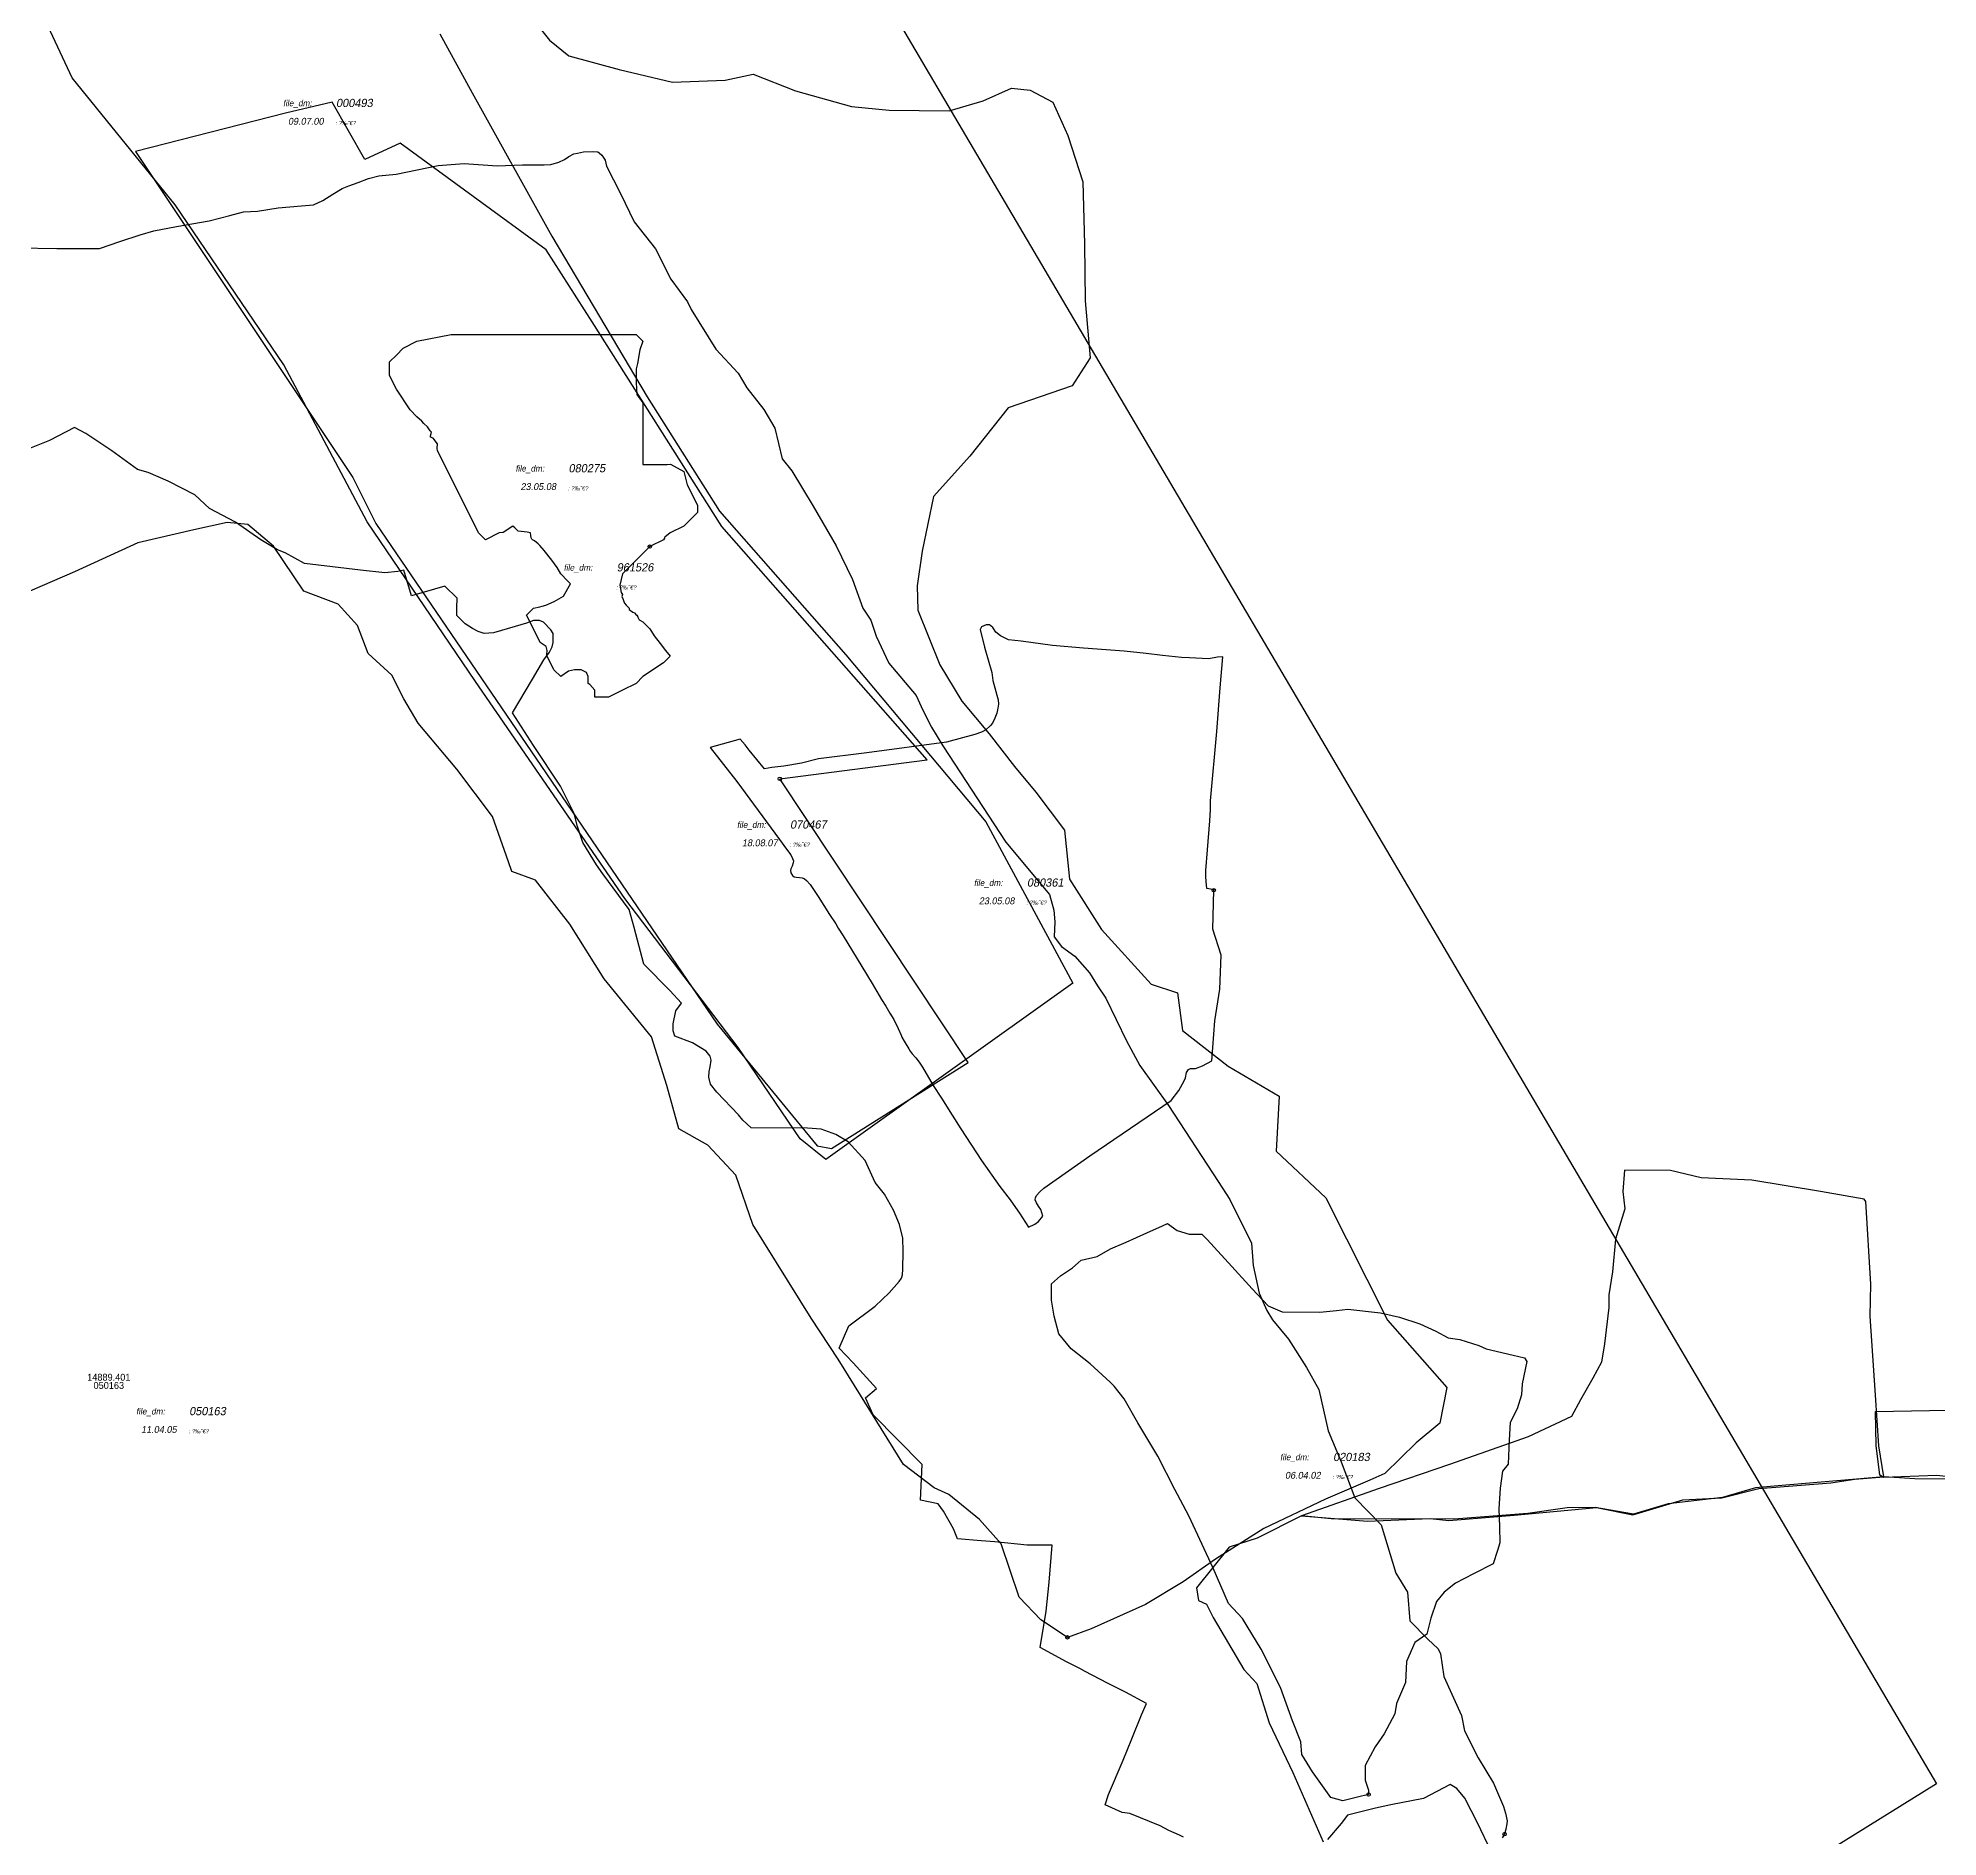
# Model space of a CAD drawing. Header units: metres. Extents: x 116000 to 284092, y 365136 to 804542.
# Drawn here: x 184556 to 187332, y 651144 to 653773 of the extents above; entities that cross this region are included whole.
import ezdxf
from ezdxf.enums import TextEntityAlignment as Align

# ---------------------------------------------------------------- set-up
doc = ezdxf.new("R2010")
doc.units = ezdxf.units.M
doc.header["$LTSCALE"] = 0.075
for name, color, linetype in [('000493', 21, 'Continuous'), ('020183', 246, 'Continuous'), ('050163', 1, 'Continuous'), ('060289', 6, 'Continuous'), ('070467', 46, 'Continuous'), ('080275', 30, 'Continuous'), ('080361', 30, 'Continuous'), ('10', 7, 'Continuous'), ('4', 7, 'Continuous'), ('7', 7, 'Continuous'), ('961024', 4, 'Continuous'), ('961526', 4, 'Continuous'), ('971130', 5, 'Continuous')]:
    doc.layers.add(name, color=color, linetype=linetype)
doc.styles.add('HEBTXT', font='HEBTXT.shx')

# ---------------------------------------------------------------- blocks, each defined once
blk = doc.blocks.new('DM_AREA')
at = {"layer": '10'}
blk.add_circle((2.91038304567337e-11, 0), 2.5, dxfattribs=at)
at = {"layer": '4', "style": 'HEBTXT', "oblique": 10}
blk.add_attdef('DATE', text='', height=10, dxfattribs=at).set_placement((9.886136548244394, 86.75039699487388), align=Align.RIGHT)
at = {"layer": '4', "style": 'HEBTXT', "oblique": 10, "flags": 8}
blk.add_attdef('DATAtxt', text='', height=5.999999999999999, dxfattribs=at).set_placement((41.77310954689165, 89.22611416049767), align=Align.MIDDLE)
at = {"layer": '7', "style": 'HEBTXT', "oblique": 10, "flags": 8}
blk.add_attdef('file_txt', text='', height=8.999999999999998, dxfattribs=at).set_placement((-28.40857158391736, 117.1230168724433), align=Align.MIDDLE)
at = {"layer": '7', "style": 'HEBTXT', "oblique": 10}
blk.add_attdef('FILE_DM', (28.05914105914417, 112.5566171252867), '', height=12, dxfattribs=at)
blk = doc.blocks.new('ACMAP_ANN_TEMPLATE_A')
at = {"color": 0}
blk.add_attdef('Area', text='', height=10, dxfattribs=at).set_placement((0, 0), align=Align.MIDDLE)
blk.add_attdef('Layer', text='', height=10, dxfattribs=at).set_placement((0, -17), align=Align.CENTER)

msp = doc.modelspace()

# ---------------------------------------------------------------- linework, layer by layer
at = {"layer": '000493', "color": 21, "linetype": 'Continuous', "flags": 128}
msp.add_lwpolyline([(185260.027849276, 653824.014304751), (185303.68247894, 653770.0017973988), (185331.7461777172, 653747.1503378429), (185405.5433008067, 653727.4150023209), (185483.498013193, 653708.7183631408), (185560.4132992791, 653711.8344696708), (185600.9497659465, 653720.1440929188), (185662.7470960426, 653696.0118061753), (185744.8593687497, 653673.1603466194), (185799.9473689797, 653667.9668474053), (185887.2566283078, 653666.9281335594), (185937.1476419169, 653681.4699698674), (185978.7234769326, 653700.1666090474), (186005.7477783855, 653697.0505025174), (186039.0084637836, 653679.3925596795), (186060.8357786156, 653630.5735690453), (186082.6630934476, 653563.0579217273), (186085.0451506868, 653472.1978012342), (186086.084548011, 653389.1016387701), (186093.3603292803, 653306.0054763058), (186067.292727709, 653265.15746181), (185973.7470844358, 653232.957700168), (185917.6196868815, 653162.3259638238), (185864.6104812998, 653103.1199397538), (185847.9801530887, 653023.1398838196), (185840.7128617811, 652972.6382824783), (185841.7522301293, 652937.3223968024), (185873.9735182032, 652857.3423408682), (185906.1948062771, 652804.3685298582), (185945.6918466444, 652756.588235566), (185983.1101213392, 652708.8079412739), (186014.291983113, 652671.4146629139), (186056.0173341776, 652615.8160261111), (186063.2930864709, 652544.1455934249), (186110.0659081075, 652470.3977330469), (186182.8236338728, 652390.4176771127), (186221.2813058919, 652377.9532509927), (186228.5570581853, 652322.9020472985), (186295.1118093086, 652270.8914735056), (186369.4286165723, 652226.7326045737), (186365.4115028192, 652146.4437281012), (186437.7197532063, 652078.1982049794), (186528.1050734342, 651899.55547452), (186614.473250933, 651801.201620533), (186604.4304375744, 651749.0138552019), (186569.7294432138, 651720.1993218818), (186524.1883614466, 651675.5161074278), (186501.8318293435, 651665.5865022709), (186437.2462857179, 651638.2800837136), (186346.9921397446, 651595.2518063697), (186276.6104731909, 651550.5686094195), (186229.1953700153, 651517.226721148), (186174.5460660994, 651484.128048961), (186095.0561773971, 651448.5469623569), (186060.2793529008, 651436.1349602868), (186021.3624116228, 651461.7864417341), (185989.8976573711, 651494.885113921), (185963.4010374623, 651572.6670005621), (185931.64901536, 651608.3738523743), (185886.9359511539, 651644.7823987815), (185865.407436612, 651654.7120039384), (185820.694372406, 651688.6381359285), (185725.0876388073, 651842.826508687), (185685.7846795439, 651902.5271217232), (185600.8902782627, 652039.2101152559), (185575.7363762209, 652111.4792848538), (185534.8612962689, 652155.4692065639), (185492.4140956283, 652179.0352435531), (185474.8272413915, 652242.7484231244), (185452.8175807269, 652313.446534092), (185383.6443863318, 652398.2842427477), (185333.3365822482, 652478.4087580087), (185283.0288071405, 652542.8225819436), (185248.442180967, 652555.3911385052), (185243.7258189012, 652569.5307536972), (185220.1440665239, 652635.5156537662), (185168.2641417517, 652704.6426710958), (185111.6678838895, 652772.198647299), (185090.7218154912, 652807.6803470064), (185073.4285168924, 652842.2438644231), (185038.8418907189, 652873.6652470755), (185023.1207128087, 652914.5130340211), (184994.8225693897, 652945.9344166734), (184944.514794282, 652964.7872427639), (184900.4954729528, 653030.7721253291), (184862.764634378, 653062.1935079814), (184832.8943702703, 653065.3356427458), (184784.1587158513, 653054.3381623183), (184702.4085269713, 653035.4853362277), (184609.653551223, 652993.066473148), (184496.4610065228, 652944.3633405392)], dxfattribs=at)
at = {"layer": '020183', "color": 246, "linetype": 'Continuous', "flags": 128}
msp.add_lwpolyline([(186122.6118189773, 651809.2359738544), (186093.4103311685, 651835.7506443203), (186065.7634947177, 651857.574984109), (186047.7670212219, 651879.5080510712), (186040.7440038196, 651905.3890690675), (186036.7935596259, 651929.0767786693), (186036.7935596259, 651952.7644882709), (186049.9617124406, 651964.6083447702), (186067.5192531952, 651976.0135389111), (186075.8590798262, 651983.470782018), (186080.3313196294, 651987.1446544273), (186103.5950575526, 651992.4085925365), (186123.3472895258, 652003.8137866774), (186146.1720892052, 652013.464334782), (186176.4588445307, 652027.0628339207), (186199.2836442102, 652037.590706742), (186206.3066616125, 652041.0999954178), (186220.3526909146, 652030.5721259936), (186237.9102316692, 652025.3081912814), (186256.784587155, 652025.3081912814), (186264.2465428011, 652017.4122858162), (186300.6784335389, 651977.9327686811), (186330.0873123769, 651945.4718322945), (186353.5875333, 651920.71611184), (186373.778703517, 651911.9428850551), (186429.0849497406, 651911.5042226968), (186453.2265696537, 651913.6975310915), (186469.9062284183, 651915.8908360893), (186517.7505244983, 651910.1882390188), (186545.4036448589, 651904.0469829869), (186575.2514619406, 651894.3964314853), (186598.3275244635, 651883.3755208295), (186616.3240034618, 651873.7249727249), (186633.4426004701, 651871.5316643302), (186661.5346645769, 651862.7584375453), (186672.0691879292, 651857.9331651914), (186711.5736518757, 651848.2826170869), (186727.8143723965, 651844.7733250142), (186731.3258838489, 651839.0707279437), (186724.7418046904, 651806.6097915571), (186723.8639282029, 651790.3793216653), (186717.2798490443, 651770.2009041364), (186707.1560468703, 651750.2581283913), (186705.4002938953, 651724.377110395), (186704.0834791641, 651689.2842066524), (186695.7436470306, 651679.1949961894), (186692.2321355781, 651654.1913029097), (186690.4539872333, 651624.1498934763), (186691.3318637208, 651597.8302165186), (186691.7708019646, 651574.1425035199), (186688.6982342584, 651563.1759717372), (186682.1141606024, 651543.4362131697), (186653.5831582518, 651528.9603893143), (186627.2468471199, 651515.3618901756), (186610.5671883554, 651502.2020499983), (186599.5122010101, 651488.3316530966), (186591.1723743791, 651464.2052811367), (186585.466171708, 651440.9562304964), (186567.9086309534, 651428.6737150357), (186555.6183546263, 651401.038051003), (186554.301539895, 651370.3317606528), (186541.0724683729, 651339.4304258397), (186538.4388389105, 651324.5159430229), (186523.0759948771, 651295.1256363508), (186509.9078365599, 651276.263199103), (186495.4228690141, 651249.0661974286), (186495.4228690141, 651227.5717928247), (186500.2511951977, 651212.657310008), (186500.2511951977, 651206.5160505791), (186484.0104691743, 651202.568099545), (186462.5024842261, 651197.3041614358), (186444.8719411689, 651201.987324483), (186418.0966972959, 651239.7121989786), (186402.73384776, 651265.1545546167), (186401.4170330288, 651283.5783295062), (186389.1213807123, 651314.0939235293), (186371.5638454603, 651362.7853298075), (186343.4717813535, 651418.9339791927), (186316.2575937342, 651463.67743104), (186295.5280597359, 651485.3958699433), (186273.1421983003, 651537.157905936), (186237.5881785474, 651613.9236352085), (186217.3481897257, 651652.3025066934), (186192.328693325, 651700.9939095747), (186162.9198199895, 651749.6853158531), (186143.0201637537, 651784.6266768725), (186128.40555618, 651803.3096584036), (186122.6118189773, 651809.2359738544)], close=True, dxfattribs=at)
at = {"layer": '050163', "color": 1, "flags": 128}
msp.add_lwpolyline([(181981.0892858351, 652369.9344355207), (185428.4890993782, 654451.5492881711), (187329.8784344421, 651221.8591365537), (184045.9102636715, 649180.9174676314)], close=True, dxfattribs=at)
at = {"layer": '060289', "color": 6, "flags": 128}
msp.add_lwpolyline([(186679.2661412497, 651122.9989349165), (186659.4656157116, 651165.2675161448), (186640.7166400853, 651201.315453915), (186629.1569338179, 651215.476100095), (186619.3558813066, 651220.9486630938), (186580.4880071029, 651200.6632975152), (186532.8062877909, 651191.2755989422), (186510.2572875682, 651186.5817496557), (186469.2371336286, 651176.1779267685), (186460.0296210558, 651164.2179947621), (186440.0158650244, 651140.8439901082)], dxfattribs=at)
at = {"layer": '070467', "color": 46, "flags": 128}
for points in [[(184527.9977370205, 653466.3638885095), (184583.696415001, 653465.7998240992), (184646.2987389357, 653465.767724893), (184675.9744792819, 653475.7987137064), (184705.7447322441, 653485.8083292097), (184725.6264989593, 653491.3380780118), (184758.7736852508, 653497.5697189886), (184806.3306752725, 653506.0661460022), (184836.4709194837, 653514.0550026849), (184856.3264815381, 653519.35916758), (184877.0093586782, 653520.4279900435), (184906.9971616104, 653525.1733880745), (184941.4003155552, 653528.0833105993), (184958.6678681949, 653529.2408048306), (184972.361378636, 653535.8177804201), (184986.9635778156, 653544.819370978), (185000.6337409541, 653553.2001545194), (185010.5756622409, 653557.2353543462), (185024.2458253795, 653561.8913481093), (185039.1587195207, 653568.0993397934), (185054.4230931374, 653571.89108794), (185079.7580668455, 653574.3672395311), (185140.8323635552, 653586.677533582), (185178.9119361549, 653589.7734326805), (185227.008942447, 653586.3163978932), (185264.3792796765, 653588.0449152868), (185295.5674416763, 653587.6556306612), (185305.4963949531, 653588.2279226185), (185317.3347472926, 653591.85247759), (185325.7361617816, 653595.4770194811), (185331.6553379514, 653600.2461583674), (185339.2233074667, 653603.7781567039), (185344.283395705, 653604.9818376901), (185353.4397632948, 653606.6669806064), (185365.9694986215, 653607.3891865821), (185374.254835988, 653606.8542521358), (185376.3549942353, 653605.3555305254), (185380.2552881232, 653601.9084368126), (185384.7556028027, 653594.5646512163), (185387.0057845644, 653585.7221309292), (185407.2204457161, 653546.0962365844), (185427.5262492665, 653504.6273978474), (185458.4743443372, 653465.309846854), (185481.0167755144, 653421.0298815591), (185505.2489066604, 653387.5610570527), (185510.3287766091, 653376.3956346847), (185546.7786049177, 653318.754970024), (185579.0275550288, 653283.4671643468), (185591.7640214395, 653261.9479560151), (185616.7775545656, 653230.1418285256), (185632.6952619044, 653202.8794260599), (185643.3070505157, 653158.1993979219), (185657.7087950306, 653140.7817460886), (185688.8391748987, 653089.3326180178), (185722.3223083598, 653031.0286874884), (185746.2878260098, 652981.9568496398), (185761.1174171708, 652940.1017478403), (185772.9211881501, 652922.4331623605), (185780.8078385768, 652899.123265679), (185799.5386272347, 652859.7262776528), (185839.1215609763, 652812.3747165703), (185848.807541122, 652791.0087577489), (185861.4435115597, 652766.1673077507), (185878.2048966335, 652738.9076260002), (185970.3648323552, 652597.9457676788), (186034.0826493779, 652521.4135168587), (186040.6409701665, 652498.899154657), (186041.6164527047, 652481.6139807206), (186040.7875013541, 652459.9815487836), (186051.4611261266, 652445.7631439818), (186071.2893112709, 652431.4901679135), (186092.4185956742, 652407.285901544), (186104.2551896395, 652388.0144093778), (186116.4587709644, 652370.0100641097), (186146.7830339253, 652308.0155881873), (186165.8993949817, 652271.5543040776), (186207.8271452103, 652213.4374619527), (186280.6128249854, 652102.4681521392), (186297.7361665145, 652076.0778827477), (186329.1099102634, 652012.1343153031), (186331.6198185552, 651979.535635656), (186340.2973222237, 651938.9696950023), (186351.357349738, 651913.8950221663), (186359.8650726037, 651899.8702067082), (186383.0434979791, 651871.6670908354), (186409.6453314922, 651830.2585264021), (186427.3423914648, 651798.1174239459), (186441.404940702, 651738.1353615737), (186459.9865117671, 651692.7664300592), (186479.9290645033, 651639.8334135074), (186518.3971645472, 651600.3243660281), (186539.982380741, 651529.7073291702), (186557.1246980589, 651502.0169765316), (186560.3375408798, 651460.4456662459), (186586.6175674829, 651433.4223335395), (186602.0179220418, 651419.1843605175), (186605.2957514444, 651412.0080951054), (186609.981672295, 651378.8296676951), (186635.798123064, 651321.8344403709), (186640.5290534111, 651299.5472055587), (186660.3241225069, 651259.9934755659), (186682.8696796828, 651223.0263869741), (186697.2747211494, 651189.1028891171), (186700.1128104578, 651179.3081185443), (186702.7868336798, 651168.0875362938), (186701.9927567519, 651163.4411696764), (186700.7291694769, 651155.6141693816), (186698.9601472919, 651148.5446266354), (186695.1694098886, 651143.2424630356)], [(186229.7180010397, 651144.1610837129), (186224.0681003491, 651147.2147855667), (186208.27455377, 651154.0555920389), (186195.6512094362, 651160.4782324481), (186151.2398776859, 651178.9157992748), (186140.2572186386, 651180.150493797), (186115.3446943445, 651191.3590551958), (186120.1204388131, 651206.6744706393), (186141.5891382908, 651256.8440123887), (186154.4356496234, 651287.9272929651), (186168.3552576871, 651322.9729419178), (186175.779724326, 651339.5216522849), (186145.032279295, 651355.7838504232), (186118.8454709492, 651369.1401940288), (186086.2362250695, 651386.3242567742), (186078.2478331548, 651390.6014040397), (186059.1391894077, 651400.2985820385), (186020.6458371558, 651421.5163534493), (186029.0020467733, 651474.5796634777), (186033.6846706722, 651516.9964490618), (186037.9024732219, 651571.0380000534), (186001.2420307529, 651570.7541169771), (185954.0186434018, 651575.4635570955), (185934.2455295623, 651577.3322567187), (185899.7365312562, 651580.2629116159), (185893.8730857815, 651594.635076062), (185879.3745329953, 651620.3865791011), (185871.2747041124, 651631.0373415825), (185845.7512180313, 651636.7274294505), (185847.8295919754, 651688.7517009976), (185776.2476903289, 651761.3377246069), (185765.1888839078, 651785.9239505999), (185781.2751509561, 651799.8438877228), (185747.1795903961, 651837.4319795365), (185726.7573433952, 651858.8594945372), (185740.8257783019, 651891.1350631051), (185779.617272677, 651920.0374550807), (185799.8510805705, 651939.7343336692), (185814.4882274384, 651955.9909203326), (185817.7490348014, 651961.0812736456), (185819.3794629048, 651965.9680049779), (185819.9908642853, 651974.3161791791), (185820.1946647455, 651999.971528484), (185819.9488831001, 652019.535039711), (185814.7484668277, 652039.4516422048), (185806.3700333133, 652060.2341907618), (185792.8200257487, 652083.5094768079), (185779.3240149267, 652100.6232849339), (185764.6287684429, 652133.0122602324), (185739.8287801009, 652159.9889745319), (185721.988730111, 652170.9508664816), (185700.5981806001, 652178.9293111969), (185680.3484740727, 652180.0690946192), (185598.3408784232, 652180.4591640666), (185586.0640315046, 652191.700753377), (185579.6719015047, 652199.6795381818), (185547.9697569423, 652232.6089285978), (185538.6667848993, 652244.6090611268), (185536.3142999468, 652254.7000103153), (185536.9330767305, 652262.8914294695), (185538.1706547197, 652269.6918437867), (185539.8723214022, 652279.7379273367), (185538.1990817701, 652285.5314939411), (185532.537727225, 652292.9429965666), (185512.4301803715, 652304.6453677564), (185486.7720809726, 652314.51769179), (185484.4123183045, 652322.2042220873), (185484.4123183045, 652332.7416694008), (185487.9280410903, 652351.8651834422), (185496.5220219818, 652362.7928964086), (185479.2958399808, 652381.4427836561), (185441.5551695962, 652419.840589061), (185427.3265028359, 652473.4123458045), (185419.9691230591, 652499.7825630024), (185381.5013160776, 652551.6182288232), (185372.1946074893, 652565.0931197412), (185352.3357240612, 652597.77336852), (185344.3302368414, 652621.0206364326), (185339.7969038009, 652639.8083122036), (185319.6286197701, 652679.8388344378), (185280.1990553382, 652739.6023893784), (185249.3815195558, 652787.026808072), (185278.9465800116, 652836.2242043065), (185295.3788804596, 652864.4576142957), (185303.5880216085, 652875.9694569461), (185307.3398061377, 652883.3790498389), (185309.1159106635, 652889.9554629729), (185308.716442224, 652903.1422196974), (185305.611128873, 652908.575448515), (185294.9730867572, 652919.6076997269), (185288.81137705, 652922.1831966604), (185279.9836544924, 652922.0070303576), (185270.1804249746, 652918.0842693145), (185253.1908908417, 652913.1552622552), (185221.9252138437, 652904.1938153253), (185208.3009882325, 652902.7926078067), (185199.5125116113, 652905.9428819662), (185191.2757004898, 652910.1993884218), (185180.4826283775, 652917.2935614879), (185168.269424838, 652929.2117847961), (185168.1461676873, 652940.3726551984), (185168.9305491349, 652954.6742118555), (185150.5059618155, 652972.1813464388), (185102.2126525758, 652957.9036221995), (185090.6050868568, 652995.4597586911), (185081.8906329072, 652993.4040622262), (185062.8652921403, 652991.5682727915), (185027.5697632625, 652995.8199787546), (184945.6583164941, 653005.1030456024), (184917.3661480437, 653020.9013487354), (184906.1773440373, 653025.5185592279), (184881.8363157969, 653039.6847733891), (184845.0026001985, 653065.7513300049), (184806.8451218506, 653085.7943541883), (184785.2318693563, 653105.6879483269), (184746.4969360196, 653125.4628643495), (184717.4578004183, 653138.3368565604), (184701.8802652317, 653142.8984885988), (184664.3291085165, 653169.8331756982), (184640.9620975025, 653185.3493223627), (184626.1245692355, 653195.294163918), (184609.8786564582, 653204.2377692354), (184573.0988643368, 653185.1865372692), (184539.2172393108, 653171.6160681528)]]:
    msp.add_lwpolyline(points, dxfattribs=at)
at = {"layer": '080275', "color": 30, "elevation": 54}
msp.add_lwpolyline([(185323.9403277881, 652957.530024934), (185334.101265249, 652975.6584778329), (185330, 652980), (185320, 652990), (185315.03, 652999.66), (185306.96, 653010.13), (185295.56, 653024.38), (185289.59, 653031.55), (185287.1277079319, 653034.0571527344), (185281.72, 653038.65), (185279.7, 653039.28), (185278.6, 653039.9), (185277.57, 653040.93), (185276.57, 653042.59), (185276.52, 653046.01), (185275.69, 653050.02), (185270.9636451926, 653050.895429163), (185257.9003399638, 653052.463570587), (185253.0944548594, 653057.2943635256), (185250, 653060), (185235.7256417899, 653050.4619013111), (185230, 653050), (185210, 653040), (185200, 653050), (185190, 653070), (185180, 653090), (185170, 653110), (185160, 653130), (185150, 653150), (185140, 653170), (185139.7176852129, 653173.9814583187), (185140, 653180), (185133.6483502601, 653188.3029887485), (185129.8562009222, 653189.757125757), (185129.977208158, 653191.7812532942), (185131.025454435, 653197.0631291632), (185129.8044322242, 653198.5783345978), (185129.4570528974, 653199.3664937913), (185125.1890860744, 653205.1667376165), (185119.7861198882, 653209.7356772744), (185117.0056341109, 653213.2520134209), (185109.8503692182, 653219.701918484), (185100, 653230), (185080, 653260), (185070, 653280), (185070, 653290), (185070, 653300), (185080, 653310), (185090, 653320), (185110, 653330), (185160, 653340), (185170, 653340), (185180, 653340), (185190, 653340), (185200, 653340), (185210, 653340), (185220, 653340), (185230, 653340), (185240, 653340), (185250, 653340), (185260, 653340), (185270, 653340), (185280, 653340), (185290, 653340), (185300, 653340), (185310, 653340), (185320, 653340), (185330, 653340), (185340, 653340), (185350, 653340), (185360, 653340), (185370, 653340), (185380, 653340), (185390, 653340), (185400, 653340), (185410, 653340), (185420, 653340), (185430, 653340), (185440, 653330), (185435.3373142857, 653317.7392571429), (185432.0653781513, 653297.8142857143), (185430, 653290), (185430, 653270), (185431.1342271885, 653252.0839475282), (185440, 653240), (185440, 653220), (185440, 653200), (185440, 653180), (185440, 653170), (185440, 653150), (185460, 653150), (185468.8308898669, 653149.9638489727), (185470, 653150), (185475.4066620274, 653150.046109654), (185480.4256643074, 653150.2402499575), (185500, 653140), (185504.6071094876, 653120.3149576064), (185510, 653110), (185520, 653090), (185520, 653080), (185510, 653070), (185500, 653060), (185480, 653050), (185472.2738647172, 653043.9290373276), (185471.3805128541, 653042.5955724774), (185471.3878316927, 653042.3980505454), (185470, 653040), (185450, 653030), (185440, 653020), (185430, 653010), (185420, 653000), (185410, 652990), (185406.57, 652973.56), (185407.56, 652968.14), (185408.09, 652963.18), (185410, 652960), (185409.44, 652957.17), (185410.98, 652952.75), (185412.82, 652948.17), (185413.3103334316, 652947.4830552227), (185415.37, 652944.57), (185420, 652940), (185420.2, 652937.99), (185425.34, 652934.05), (185427.81, 652933.13), (185429.91, 652930.68), (185431.1421060827, 652930.0616742726), (185431.9637530102, 652928.3207860087), (185432.3624601313, 652927.4760137293), (185432.5126612589, 652927.1577707328), (185432.7099814386, 652926.7396928777), (185434.6197151546, 652923.0632749759), (185435.4976281973, 652922.5283081199), (185436.2976702066, 652922.0407929133), (185436.4589853329, 652921.9424936038), (185436.4989418964, 652921.8976406179), (185440, 652920), (185450, 652910), (185456.4898049278, 652899.7408769729), (185465.2618924505, 652888.544251342), (185473.28, 652878.31), (185480, 652870), (185470, 652860), (185440, 652840), (185430, 652830), (185410, 652820), (185390, 652810), (185380, 652810), (185370, 652810), (185370, 652820), (185362.6843068315, 652828.2649850381), (185360, 652830), (185360, 652840), (185357.7498277533, 652846.0816100802), (185350, 652850), (185340, 652850), (185331.1930326802, 652847.9188922748), (185320, 652840), (185310, 652850), (185300, 652870), (185299.9266697596, 652872.388561646), (185300.0444468075, 652878.0083769304), (185299.63433589, 652880.0591079587), (185298.9373529893, 652884.2690519999), (185290, 652890), (185280, 652910), (185270, 652930), (185280, 652940), (185289.6614961994, 652941.876438735), (185293.0820984363, 652942.9601471892), (185298.2130017916, 652944.4606667687), (185310.3896103896, 652949.6103896104)], close=True, dxfattribs=at)
at = {"layer": '080361', "color": 30, "flags": 128}
msp.add_lwpolyline([(185581.9413198567, 652748.7324687468), (185538.0848330676, 652736.3853204985), (185577.2539639986, 652686.879803458), (185639.6762765024, 652601.9473593291), (185650.0211639263, 652587.8035884557), (185655.94946791, 652579.64502719), (185658.76764875, 652574.10061483), (185659.8786465, 652570.62840162), (185659.62506711, 652568.12021424), (185658.26174387, 652562.9924226999), (185656.3828883575, 652559.3283483268), (185655.7851262272, 652556.7401200109), (185656.3828883575, 652553.1564130372), (185658.5746961276, 652549.4731614366), (185661.1650138836, 652547.4822138377), (185663.7553259428, 652546.7853820161), (185668.6370803895, 652546.4867416576), (185672.6563203423, 652545.9044144965), (185675.8813943511, 652544.8073993477), (185679.22279359, 652541.98672838), (185684.31495041, 652536.09459381), (185695.881867408, 652518.4988507759), (185712.8128252035, 652492.3147176034), (185721.6899619827, 652478.7445323601), (185725.5477072663, 652472.6193556773), (185732.7875778317, 652461.0554440515), (185759.6767051555, 652416.5494899097), (185774.85845733, 652391.3792253215), (185788.7568768968, 652368.1786553032), (185794.766416597, 652358.2624396378), (185800.7544343085, 652348.2904452977), (185806.4721055344, 652338.905519727), (185812.7545324314, 652325.6820257318), (185817.2411322262, 652315.9824406803), (185818.55609642, 652313.18984547), (185821.9129475905, 652307.2265846834), (185828.5821322597, 652295.9281642617), (185830.7103424959, 652292.7509238942), (185833.4394651166, 652288.8231523423), (185838.9842084728, 652282.7878589354), (185843.5058427384, 652276.4313766198), (185848.4720835, 652269.37329207), (185864.0234359793, 652242.6706552542), (185876.09248008, 652223.95590214), (185891.6879131726, 652198.9633252906), (185904.6182704932, 652178.9979993727), (185934.9453332958, 652133.0699416538), (185961.4262264319, 652095.0237455562), (185976.6870881508, 652075.3165458032), (185984.5213598159, 652064.0998630667), (185990.2073291182, 652055.7809993994), (186003.1689895961, 652035.6500864114), (186012.8430665936, 652039.7790232903), (186018.0306235497, 652043.6272919314), (186024.5543724397, 652051.4023669611), (186021.1954553586, 652061.3574709408), (186017.91450517, 652066.14162204), (186014.95100277, 652071.24366351), (186013.20031796, 652075.44153248), (186013.48542968, 652078.43925827), (186015.1708422909, 652081.9756910714), (186019.9683317142, 652086.9580688785), (186025.6919274685, 652092.3533423167), (186092.9995412386, 652139.6624956144), (186211.7960265, 652220.85217454), (186222.91472493, 652235.34255546), (186230.8589332074, 652249.5782102767), (186232.6078141186, 652253.6556501791), (186234.24010145, 652261.3445374076), (186236.9217253034, 652266.0044664114), (186239.9531185031, 652267.4024473797), (186247.2984228876, 652267.5189439044), (186257.7625870192, 652271.4139679136), (186271.0300386131, 652278.6863385286), (186275.5636529588, 652336.9967535293), (186283.1472259255, 652383.0657575008), (186285.0408191399, 652433.2055035292), (186272.7324803362, 652471.046819392), (186273.9782947285, 652527.9028950038), (186272.3947879133, 652528.8389610493), (186263.7526042589, 652530.2720409316), (186262.9707203181, 652540.6905011015), (186262.4735270576, 652547.8112276958), (186262.3077940719, 652556.9191319216), (186264.8214290615, 652587.0483836777), (186268.1836274198, 652629.1689039487), (186269.5041364434, 652646.0284310278), (186269.5041364434, 652658.4898215937), (186278.7537551601, 652759.7870396496), (186283.6284343526, 652823.7390099489), (186287.5303059795, 652869.1438648654), (186279.3958715003, 652868.5186429903), (186274.853655195, 652867.2607499918), (186266.3958781842, 652866.0765397738), (186238.7152509542, 652867.2444296606), (186226.8882800842, 652868.1259574932), (186199.33316171, 652870.7943461969), (186175.4196914455, 652873.7053180474), (186143.0788358616, 652877.2879400218), (186083.5788710547, 652881.7101084572), (186038.296287613, 652885.5446316163), (185992.8122531153, 652891.8276870168), (185974.3671168804, 652893.9220366577), (185962.6375589295, 652899.6669745655), (185955.5252366249, 652904.9311250423), (185951.2763300494, 652911.987480416), (185946.6415999543, 652915.6261239754), (185941.3447639323, 652915.6261239754), (185934.7237160565, 652912.6490513834), (185932.7373982758, 652909.010407824), (185939.2144915044, 652883.0580855376), (185950.0422564774, 652846.0441835778), (185951.3317528734, 652834.3048907398), (185957.2192472884, 652812.8150535155), (185958.8600169493, 652806.2572601268), (185959.3383086855, 652799.8929593393), (185958.7144672369, 652793.8367562168), (185957.2165869472, 652786.7294998065), (185954.0935287603, 652779.3870511993), (185950.6720395445, 652771.9916060496), (185948.0827699744, 652768.4342273099), (185940.3454725854, 652761.9043103033), (185934.6832013968, 652759.0066693681), (185925.1096932691, 652755.3275180928), (185883.3746832618, 652744.1903836102), (185767.0803319649, 652728.744011294), (185696.7070516762, 652719.8828196895), (185671.7034283068, 652713.3595778568), (185646.1176288741, 652709.1426394469), (185628.1811988535, 652707.297726261), (185617.5660788773, 652705.1772945351), (185595.4375038208, 652732.650497429), (185589.3052295391, 652740.2367210627)], close=True, dxfattribs=at)
at = {"layer": '961024', "color": 4, "flags": 128}
msp.add_lwpolyline([(186873.869222136, 652119.028796598), (186871.8643740818, 652087.6404871454), (186874.5375071656, 652062.2627057827), (186861.1718394019, 652018.1855044771), (186856.493855919, 651970.1012867882), (186851.1475874067, 651936.7094703156), (186851.1475874067, 651918.0100503728), (186845.1101439864, 651864.8888491839), (186840.4321605036, 651838.1753941312), (186827.7347754246, 651814.8011221318), (186809.691124178, 651783.4128126791), (186796.644796245, 651758.6534483638), (186733.1578778845, 651729.2686482745), (186618.2131365234, 651688.530630022), (186515.8580205465, 651653.6911758581), (186402.2498468996, 651613.6209956224), (186498.6232585542, 651605.7906352191), (186590.0374735869, 651609.6139768958), (186617.437091799, 651606.9426318592), (186712.7442472723, 651614.57836024), (186833.0352524562, 651625.931578403), (186886.4979235111, 651615.2461959133), (186959.5105461253, 651636.8439444616), (187016.3146329487, 651640.1831275148), (187070.4455866883, 651653.5398550411), (187175.333706174, 651662.1460630725), (187210.6925150497, 651667.2017656009), (187252.8545773277, 651670.8279361989), (187245.4643824254, 651715.849377716), (187240.7863989426, 651789.9792147841), (187232.8680485858, 651905.7025278448), (187234.2046163001, 651951.997104706), (187226.4883707669, 652072.9480812427), (187224.4835203679, 652076.2872642959), (187160.3283169778, 652087.640482459), (187060.0858110947, 652104.3363906953), (186985.9063557095, 652107.6755737485), (186941.2257140643, 652118.3609538949)], close=True, dxfattribs=at)
for points in [[(187367.4966371813, 651668.55349839), (187330.0077624828, 651672.4290553974), (187252.4445830719, 651669.8453426445), (187246.9224099506, 651673.2075803613), (187241.6274464679, 651716.2948835059), (187240.8710231132, 651766.1854552497), (187319.5390883895, 651767.6972900224), (187436.7847568842, 651768.4532074088)], [(187372.1988275906, 651667.058598457), (187298.1406370676, 651667.8295206701), (187252.8545773277, 651670.8279361989), (187092.6891967817, 651657.0645898707), (187065.6888118805, 651654.7518198742), (187017.1243211009, 651640.2787263594), (186938.0325871366, 651631.0881629501), (186887.4811358641, 651616.2756842813), (186831.3093949951, 651625.6313737623), (186790.2604172448, 651625.5489317721), (186732.6487918733, 651616.9953467513), (186625.3443373003, 651609.0308262422), (186445.3754823328, 651609.2236822287), (186402.2498468996, 651613.6209956224), (186337.3103671535, 651581.0007393536), (186296.4240740489, 651567.8950382299), (186248.5948234831, 651508.5339304602), (186251.6805831013, 651490.0317671302), (186263.2521732708, 651484.6353049241), (186273.2808869908, 651465.3622160237), (186318.0243779384, 651389.0407927076), (186337.102955487, 651368.8458920582), (186354.846064893, 651311.0266320719), (186389.5608421206, 651238.5598265359), (186434.080294738, 651137.335690631)]]:
    msp.add_lwpolyline(points, dxfattribs=at)
at = {"layer": '961526', "color": 4, "flags": 128}
msp.add_lwpolyline([(185915.2948173359, 652276.1156736616), (185640.0678550708, 652690.6730364559), (185855.4628796061, 652718.5759483556), (185555.5958084367, 653059.6178209785), (185366.0357411345, 653358.5014490378), (185298.6365862498, 653463.74215086), (185085.6251292798, 653619.4409898558), (185033.7707737763, 653595.5242111249), (184985.9052195335, 653679.2329265426), (184918.0956792823, 653663.2883938677), (184698.7118534863, 653607.482610631), (185016.4027114237, 653131.1815071416), (185050.102268571, 653063.8274555415), (185548.3255275507, 652331.9214771796), (185694.6065298702, 652154.5477082379), (185715.6687505504, 652150.3380939564), (185915.2948173359, 652276.1156736616)], dxfattribs=at)
at = {"layer": '971130', "color": 5, "flags": 128}
msp.add_lwpolyline([(185143.254, 653779.482), (185190.422, 653693.311), (185307.202, 653483.5160000001), (185446.3731465771, 653248.8179370147), (185552.105, 653081.754), (185736.7106559272, 652871.8121548842), (185940.9861873842, 652627.735875385), (186068.1991971462, 652391.8801272475), (186068.1991971462, 652391.8801272475), (185707.145, 652134.529), (185669.8216160804, 652164.3880568275), (185579.4334324108, 652298.2069205875), (185413.7217454374, 652515.6625818029), (185195.675, 652832.861), (185037.281, 653066.37), (184915.593, 653295.3910000001), (184756.8466211324, 653529.4761824177), (184606.1996348198, 653715.1498439694), (184479.203, 653986.479)], dxfattribs=at)

# ---------------------------------------------------------------- block references
at = {"layer": '000493', "color": 7}
ref = msp.add_blockref('DM_AREA', (186060.2793529008, 651436.1349602868), dxfattribs=at)
ref.add_attrib('FILE_DM', '000493', (184991.8034200163, 653672.3464989347), dxfattribs={"layer": '7', "color": 21, "height": 12, "style": 'HEBTXT', "oblique": 10})
ref.add_attrib('DATE', '09.07.00', dxfattribs={"layer": '4', "color": 21, "height": 10, "style": 'HEBTXT', "oblique": 10}).set_placement((184973.6304155054, 653646.5402788043), align=Align.RIGHT)
ref.add_attrib('file_txt', 'file_dm:', dxfattribs={"layer": '7', "color": 21, "height": 8.999999999999998, "style": 'HEBTXT', "oblique": 10}).set_placement((184935.3357073732, 653676.9128986818), align=Align.MIDDLE)
ref.add_attrib('DATAtxt', ': \x8a‰˜€\x9a', dxfattribs={"layer": '4', "color": 21, "height": 6, "style": 'HEBTXT', "oblique": 10}).set_placement((185005.5173885041, 653649.0159959699), align=Align.MIDDLE)
at = {"layer": '020183', "color": 7}
ref = msp.add_blockref('DM_AREA', (186500.2511951977, 651206.5160505791), dxfattribs=at)
ref.add_attrib('FILE_DM', '020183', (186448.451924246, 651693.7213340299), dxfattribs={"layer": '7', "color": 246, "height": 12, "style": 'HEBTXT', "oblique": 10})
ref.add_attrib('DATE', '06.04.02', dxfattribs={"layer": '4', "color": 246, "height": 10, "style": 'HEBTXT', "oblique": 10}).set_placement((186430.2789197351, 651667.9151138995), align=Align.RIGHT)
ref.add_attrib('file_txt', 'file_dm:', dxfattribs={"layer": '7', "color": 246, "height": 8.999999999999998, "style": 'HEBTXT', "oblique": 10}).set_placement((186391.984211603, 651698.2877337771), align=Align.MIDDLE)
ref.add_attrib('DATAtxt', ': \x8a‰˜€\x9a', dxfattribs={"layer": '4', "color": 246, "height": 6, "style": 'HEBTXT', "oblique": 10}).set_placement((186462.1658927338, 651670.3908310651), align=Align.MIDDLE)
at = {"layer": '050163', "color": 7}
ref = msp.add_blockref('DM_AREA', (185428.4890993782, 654451.5492881711), dxfattribs=at)
ref.add_attrib('FILE_DM', '050163', (184777.1775038857, 651760.6644825127), dxfattribs={"layer": '7', "color": 1, "height": 12, "style": 'HEBTXT', "oblique": 10})
ref.add_attrib('DATE', '11.04.05', dxfattribs={"layer": '4', "color": 1, "height": 10, "style": 'HEBTXT', "oblique": 10}).set_placement((184759.0044993748, 651734.8582623823), align=Align.RIGHT)
ref.add_attrib('file_txt', 'file_dm:', dxfattribs={"layer": '7', "color": 1, "height": 8.999999999999998, "style": 'HEBTXT', "oblique": 10}).set_placement((184720.7097912426, 651765.2308822599), align=Align.MIDDLE)
ref.add_attrib('DATAtxt', ': \x8a‰˜€\x9a', dxfattribs={"layer": '4', "color": 1, "height": 6, "style": 'HEBTXT', "oblique": 10}).set_placement((184790.8914723734, 651737.333979548), align=Align.MIDDLE)
at = {"layer": '050163', "color": 1}
ref = msp.add_blockref('ACMAP_ANN_TEMPLATE_A', (184659.7781493471, 651816.2333779013), dxfattribs=at)
ref.add_attrib('Area', '14889.401', dxfattribs={"color": 0, "height": 10}).set_placement((184659.7781493471, 651816.2333779013), align=Align.MIDDLE)
ref.add_attrib('Layer', '050163', dxfattribs={"color": 0, "height": 10}).set_placement((184659.7781493471, 651799.2333779013), align=Align.CENTER)
at = {"layer": '070467', "color": 7}
ref = msp.add_blockref('DM_AREA', (186698.9601472918, 651148.5446266354), dxfattribs=at)
ref.add_attrib('FILE_DM', '070467', (185655.0377584845, 652617.9282298472), dxfattribs={"layer": '7', "color": 46, "height": 12, "style": 'HEBTXT', "oblique": 10})
ref.add_attrib('DATE', '18.08.07', dxfattribs={"layer": '4', "color": 46, "height": 10, "style": 'HEBTXT', "oblique": 10}).set_placement((185636.8647539736, 652592.1220097168), align=Align.RIGHT)
ref.add_attrib('file_txt', 'file_dm:', dxfattribs={"layer": '7', "color": 46, "height": 8.999999999999998, "style": 'HEBTXT', "oblique": 10}).set_placement((185598.5700458414, 652622.4946295944), align=Align.MIDDLE)
ref.add_attrib('DATAtxt', ': \x8a‰˜€\x9a', dxfattribs={"layer": '4', "color": 46, "height": 6, "style": 'HEBTXT', "oblique": 10}).set_placement((185668.7517269722, 652594.5977268824), align=Align.MIDDLE)
at = {"layer": '080275', "color": 7}
ref = msp.add_blockref('DM_AREA', (185450, 653030, 54), dxfattribs=at)
ref.add_attrib('FILE_DM', '080275', (185331.4764897916, 653138.553873905, 54), dxfattribs={"layer": '7', "color": 30, "height": 12, "style": 'HEBTXT', "oblique": 10})
ref.add_attrib('DATE', '23.05.08', dxfattribs={"layer": '4', "color": 30, "height": 10, "style": 'HEBTXT', "oblique": 10}).set_placement((185313.3034852807, 653112.7476537746, 54), align=Align.RIGHT)
ref.add_attrib('file_txt', 'file_dm:', dxfattribs={"layer": '7', "color": 30, "height": 8.999999999999998, "style": 'HEBTXT', "oblique": 10}).set_placement((185275.0087771486, 653143.1202736521, 54), align=Align.MIDDLE)
ref.add_attrib('DATAtxt', ': \x8a‰˜€\x9a', dxfattribs={"layer": '4', "color": 30, "height": 6, "style": 'HEBTXT', "oblique": 10}).set_placement((185345.1904582794, 653115.2233709402, 54), align=Align.MIDDLE)
at = {"layer": '080361', "color": 7}
ref = msp.add_blockref('DM_AREA', (186273.9782947285, 652527.9028950038), dxfattribs=at)
ref.add_attrib('FILE_DM', '080361', (186001.1526271314, 652533.1233020765), dxfattribs={"layer": '7', "color": 30, "height": 12, "style": 'HEBTXT', "oblique": 10})
ref.add_attrib('DATE', '23.05.08', dxfattribs={"layer": '4', "color": 30, "height": 10, "style": 'HEBTXT', "oblique": 10}).set_placement((185982.9796226205, 652507.3170819461), align=Align.RIGHT)
ref.add_attrib('file_txt', 'file_dm:', dxfattribs={"layer": '7', "color": 30, "height": 8.999999999999998, "style": 'HEBTXT', "oblique": 10}).set_placement((185944.6849144884, 652537.6897018236), align=Align.MIDDLE)
ref.add_attrib('DATAtxt', ': \x8a‰˜€\x9a', dxfattribs={"layer": '4', "color": 30, "height": 6, "style": 'HEBTXT', "oblique": 10}).set_placement((186014.8665956192, 652509.7927991117), align=Align.MIDDLE)
at = {"layer": '961526', "color": 7}
ref = msp.add_blockref('DM_AREA', (185640.0678550708, 652690.6730364559), dxfattribs=at)
ref.add_attrib('FILE_DM', '961526', (185401.8692007666, 652993.7529397274), dxfattribs={"layer": '7', "color": 4, "height": 12, "style": 'HEBTXT', "oblique": 10})
ref.add_attrib('file_txt', 'file_dm:', dxfattribs={"layer": '7', "color": 4, "height": 8.999999999999998, "style": 'HEBTXT', "oblique": 10}).set_placement((185345.4014881235, 652998.3193394745), align=Align.MIDDLE)
ref.add_attrib('DATAtxt', ': \x8a‰˜€\x9a', dxfattribs={"layer": '4', "color": 4, "height": 6, "style": 'HEBTXT', "oblique": 10}).set_placement((185415.5831692543, 652970.4224367626), align=Align.MIDDLE)

doc.saveas('drawing.dxf')
